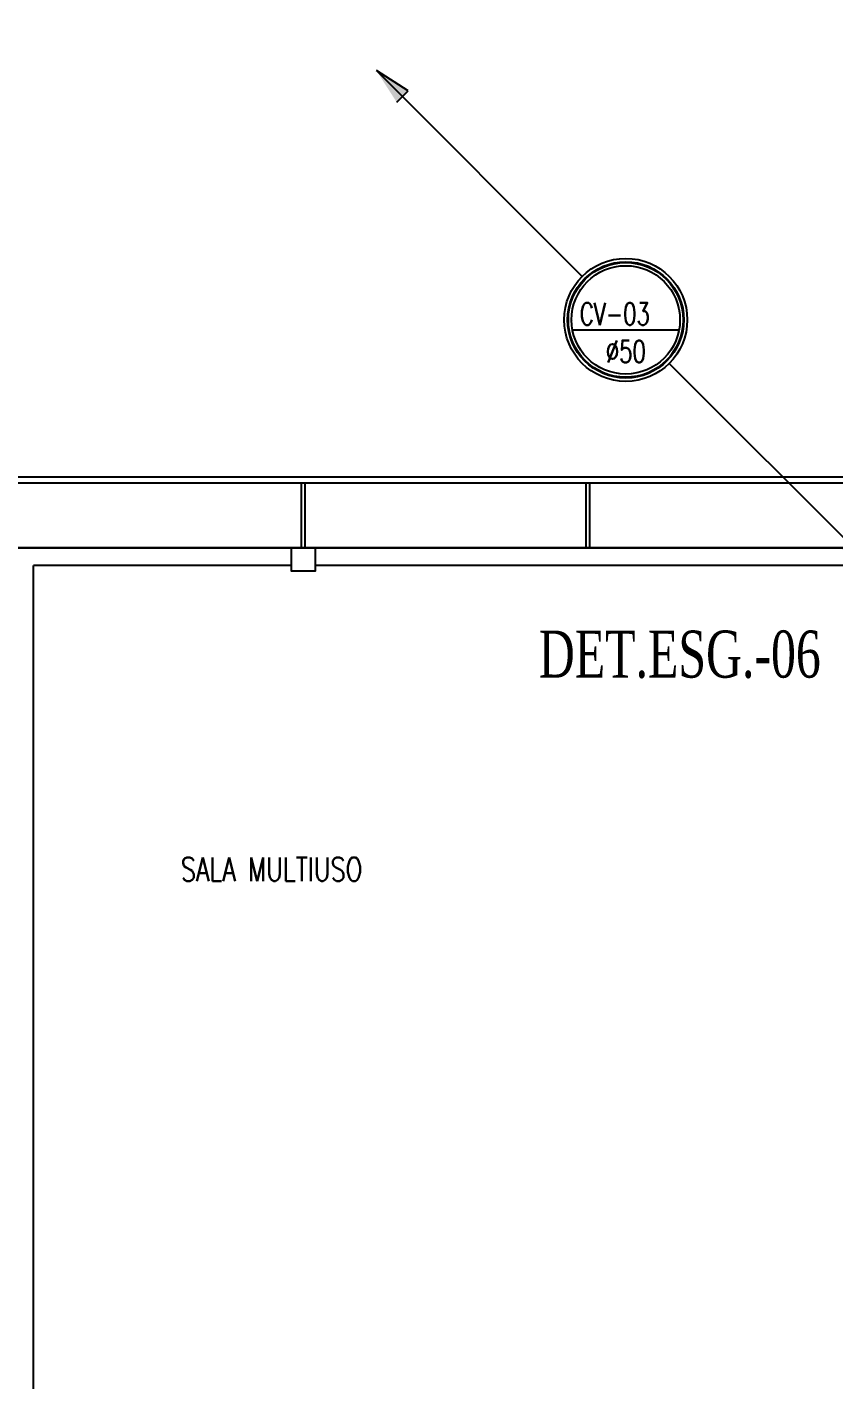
# Model space of a CAD drawing. Header units: inches. Extents: x 542787 to 543192, y 9574025 to 9574373.
# Drawn here: x 543179.79 to 543186.65, y 9574107.15 to 9574118.66 of the extents above; entities that cross this region are included whole.
import ezdxf
from ezdxf.enums import TextEntityAlignment as Align

# ---------------------------------------------------------------- set-up
doc = ezdxf.new("R2010")
doc.units = ezdxf.units.IN
doc.header["$MEASUREMENT"] = 0
doc.layers.add('I-ARQ', color=8, linetype='Continuous')
doc.layers.add('I-NORMO_INST', color=4, linetype='Continuous')
doc.styles.add('50', font='ROMANS.SHX', dxfattribs={"width": 0.7, "height": 0.1})
doc.styles.add('ROMANS', font='romans.shx', dxfattribs={"height": 0.025})
doc.styles.add('TITULO', font='times.ttf')

# ---------------------------------------------------------------- blocks, each defined once
blk = doc.blocks.new('*U191')
for p, q in [((0, 0), (0.003136329218037308, 0.0006817638174609694)), ((0.02474535289697855, -1.5976232388712e-16), (0, 0)), ((0.003136329218037299, -0.00068176381746101), (0, 0)), ((0.003136329218037308, 0.0006817638174609694), (0.003136329218037299, -0.00068176381746101)), ((0.05681668668398743, 0.0006817638174606226), (0.05681668668398742, -0.0006817638174613568)), ((0.05995301590202473, -3.874265932817043e-16), (0.03520766300504619, -2.273715525812931e-16)), ((0.05681668668398742, -0.0006817638174613568), (0.05995301590202473, -3.874265932817043e-16))]:
    blk.add_line(p, q)
at = {"color": 8}
blk.add_circle((0.02997650795101237, -1.935669382342066e-16), 0.005231155055471231, dxfattribs=at)
for centre, radius in [((0.02997650795101237, -1.935669382342066e-16), 0.00487752617599731), ((0, 0), 0.0003106419297651757)]:
    blk.add_circle(centre, radius)
for points in [[(0.003136329218037308, 0.0006817638174609694), (0.003136329218037299, -0.00068176381746101), (0, 0)], [(0.05681668668398743, 0.0006817638174606226), (0.05681668668398742, -0.0006817638174613568), (0.05995301590202473, -3.874265932817043e-16)]]:
    blk.add_solid(points)
blk = doc.blocks.new('BOLA')
at = {"style": '50', "width": 0.7, "flags": 1}
blk.add_attdef('ALTUARA', text='', height=0.002, dxfattribs=at).set_placement((0.0002598189044998103, -0.007526282018176376), align=Align.CENTER)
at = {"color": 2}
blk.add_wipeout([(-0.0034306041665807595, 0.0033065364934536066), (-0.0008967654083170473, 0.004686211450234913), (0.001845075014915952, 0.004421616255397899), (0.0035658162599924233, 0.003136439594760985), (0.0045869154381489585, 0.0013409721644020364), (0.004757098647987609, -0.0003221976317163283), (0.004227639790906332, -0.0022310630027197083), (0.002998538907342815, -0.003724135900145447), (0.001107614492865381, -0.004706918052397209), (-0.000877856180751729, -0.0047258177214453065), (-0.002579688157825187, -0.004083229391126847), (-0.0034306041665807595, -0.0033272430956159055), (-0.004508431067870951, -0.0017018725884976327), (-0.004792069764414597, -7.650210592741527e-05), (-0.004527340335873958, 0.001624467028287148)], dxfattribs=at)
at = {"color": 8}
blk.add_line((-0.004792757217217114, -0.0009053948610162968), (0.004792757217217114, -0.0009053948610162968), dxfattribs=at)
blk.add_circle((0, 0), 0.0052311550554712, dxfattribs=at)
blk.add_circle((0, 0), 0.0048775261759973)
at = {"style": '50', "width": 0.7}
blk.add_attdef('NAF', (-0.00412650687519539, -0.0004650827839335972), '', height=0.002, dxfattribs=at)
blk.add_attdef('NU', text='', height=0.002, dxfattribs=at).set_placement((0, -0.003845717468963498), align=Align.CENTER)

msp = doc.modelspace()

# ---------------------------------------------------------------- linework, layer by layer
at = {"layer": 'I-ARQ'}
for p, q in [((543191.7176817484, 9574114.829762327), (543172.5676817481, 9574114.829762327)), ((543191.7176817484, 9574114.779762326), (543172.5676817481, 9574114.779762326)), ((543182.1276817486, 9574114.229762327), (543182.1276817486, 9574114.779762326)), ((543182.1576817479, 9574114.229762327), (543182.1576817479, 9574114.779762326)), ((543184.5464317478, 9574114.229762327), (543184.5464317478, 9574114.779762326)), ((543184.576431749, 9574114.229762327), (543184.576431749, 9574114.779762326)), ((543172.5676817481, 9574114.229762327), (543191.7176817484, 9574114.229762327)), ((543191.7176817484, 9574114.229762327), (543172.5676817481, 9574114.229762327)), ((543179.8489317481, 9574104.230520392), (543179.8489317481, 9574114.079762327)), ((543182.0426817477, 9574114.079762327), (543179.8489317481, 9574114.079762327)), ((543186.7801817484, 9574114.079762327), (543182.2426817488, 9574114.079762327))]:
    msp.add_line(p, q, dxfattribs=at)
for points in [[(543182.2426817488, 9574114.079762327), (543182.2426817488, 9574114.029762326), (543182.0426817477, 9574114.029762326), (543182.0426817477, 9574114.229762327), (543182.2426817488, 9574114.229762327)], [(543182.2426817488, 9574114.229762327), (543182.2426817488, 9574114.079762327)]]:
    msp.add_lwpolyline(points, dxfattribs=at)

# ---------------------------------------------------------------- block references
at = {"layer": 'I-NORMO_INST', "xscale": 100, "yscale": 100, "zscale": 100, "rotation": 134.9999999999999}
msp.add_blockref('*U191', (543187.0021139899, 9574114.047727956), dxfattribs=at)

# ---------------------------------------------------------------- texts
at = {"layer": 'I-NORMO_INST'}
for s, height, style, width, p in [('DET.ESG.-06', 0.4, 'TITULO', 0.7, (543185.3419712962, 9574113.326112226)), ('SALA MULTIUSO', 0.2, 'ROMANS', 0.75, (543181.8721906199, 9574111.496390264))]:
    msp.add_text(s, height=height, dxfattribs=dict(at, style=style, width=width)).set_placement(p, align=Align.MIDDLE_CENTER)

# ---------------------------------------------------------------- next in the draw order: block references
at = {"layer": 'I-NORMO_INST', "xscale": 94.48818897637796, "yscale": 94.48818897637796, "zscale": 94.48818897637796}
msp.add_blockref('BOLA', (543184.882454785, 9574116.16738716), dxfattribs=at).add_auto_attribs({'NAF': 'CV-03', 'NU': '%%c50'})

doc.saveas('drawing.dxf')
